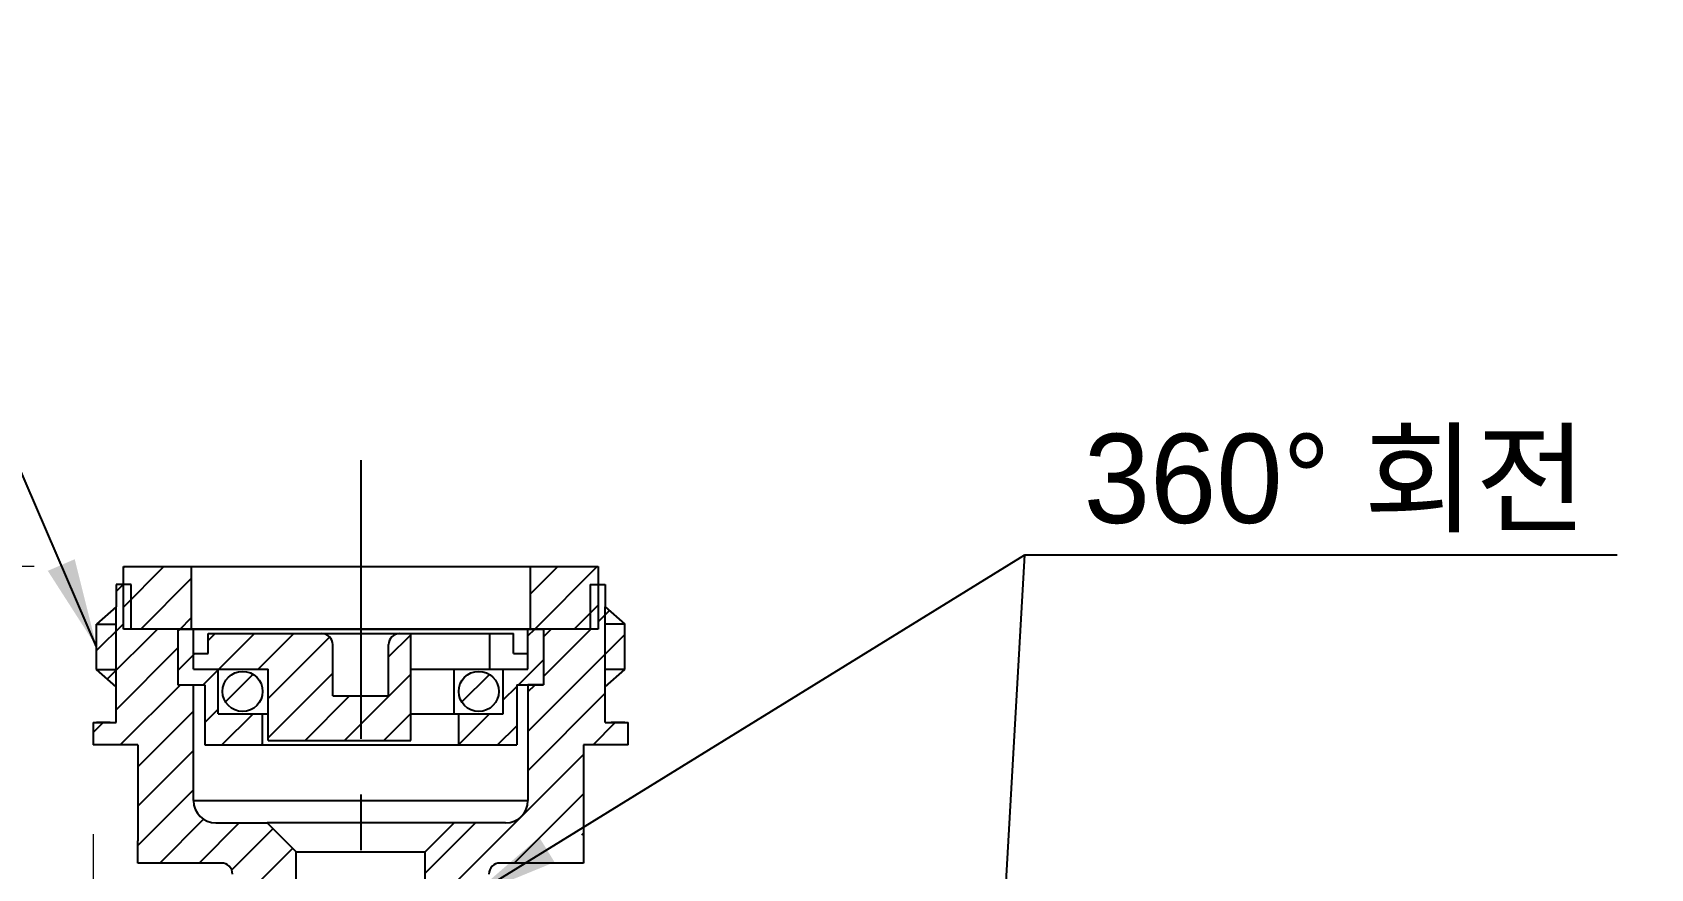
# Model space of a CAD drawing. Extents: x 0 to 434, y 0 to 318.
# Drawn here: x 167.9 to 240.5, y 201.7 to 239.2 of the extents above; entities that cross this region are included whole.
import ezdxf

# ---------------------------------------------------------------- set-up
doc = ezdxf.new("R2010")
doc.units = 0
doc.header["$LTSCALE"] = 10
doc.header["$MEASUREMENT"] = 0
doc.header["$PDMODE"] = 3
doc.header["$PDSIZE"] = -10
doc.linetypes.add('CENTER', pattern=[2, 1.25, -0.25, 0.25, -0.25])
doc.layers.get('0').update_dxf_attribs({"linetype": 'CONTINUOUS'})
doc.layers.get('DEFPOINTS').update_dxf_attribs({"linetype": 'CONTINUOUS'})
doc.layers.add('THIN', color=8, linetype='CONTINUOUS')
doc.layers.add('외형선', color=3, linetype='CONTINUOUS', lineweight=35)
doc.styles.add('Daelim Dimension', font='')
doc.styles.get('Daelim Dimension').set_extended_font_data('나눔고딕')
doc.dimstyles.new('A3', dxfattribs={"dimtxt": 3, "dimasz": 4, "dimexe": 1.25, "dimexo": 0.3, "dimtad": 1, "dimdec": 4, "dimdsep": 46, "dimcen": 0, "dimclrd": 5, "dimclre": 5, "dimclrt": 7, "dimadec": 4, "dimazin": 2, "dimtfac": 1, "dimtdec": 4, "dimtmove": 0, "dimatfit": 3, "dimfxl": 1.25, "dimarcsym": 0})
doc.dimstyles.new('DEFAULT', dxfattribs={"dimscale": 2, "dimtxt": 2, "dimasz": 2, "dimexe": 0, "dimexo": 2, "dimgap": 1, "dimtad": 1, "dimdec": 0, "dimzin": 9, "dimdsep": 46, "dimtxsty": 'Daelim Dimension', "dimcen": 0.5, "dimclrd": 5, "dimclre": 5, "dimclrt": 256, "dimadec": 1, "dimazin": 0, "dimtfac": 1, "dimtdec": 0, "dimtix": 1, "dimtmove": 0, "dimatfit": 3, "dimfxl": 1, "dimtolj": 1, "dimtzin": 1, "dimlwd": 9, "dimlwe": 9, "dimarcsym": 0})
pattern_1 = [(45, (182.605, 215.2069), (-0.88388, 0.88388), [])]

# ---------------------------------------------------------------- blocks, each defined once
blk = doc.blocks.new('*D1')
at = {"layer": 'DEFPOINTS', "color": 0, "ltscale": 6, "transparency": 16777216}
for p in [(148.963, 215.207), (171.955, 215.207), (169.048, 176.513)]:
    blk.add_point(p, dxfattribs=at)
at = {"layer": '외형선', "color": 5, "lineweight": 9, "ltscale": 6, "transparency": 16777216}
for p, q in [((167.955, 215.207), (148.963, 215.207)), ((148.963, 180.513), (148.963, 211.207)), ((165.048, 176.513), (148.963, 176.513))]:
    blk.add_line(p, q, dxfattribs=at)
at = {"layer": '외형선', "color": 5, "ltscale": 6, "transparency": 16777216}
for points in [[(148.296, 211.207), (149.629, 211.207), (148.963, 215.207)], [(148.296, 180.513), (149.629, 180.513), (148.963, 176.513)]]:
    blk.add_solid(points, dxfattribs=at)
at = {"layer": '외형선', "color": 7, "lineweight": 15, "ltscale": 6, "transparency": 16777216, "insert": (144.782, 195.86), "char_height": 4, "attachment_point": 5, "rotation": 90, "style": 'Daelim Dimension'}
blk.add_mtext('\\A1;39', dxfattribs=at)
blk = doc.blocks.new('*D2')
at = {"layer": 'DEFPOINTS', "color": 0, "ltscale": 6, "transparency": 16777216}
for p in [(171.955, 215.207), (129.804, 135.364), (218.736, 135.364)]:
    blk.add_point(p, dxfattribs=at)
at = {"layer": '외형선', "color": 5, "lineweight": 9, "ltscale": 6, "transparency": 16777216}
for p, q in [((167.955, 215.207), (129.804, 215.207)), ((129.804, 211.207), (129.804, 139.364)), ((214.736, 135.364), (129.804, 135.364))]:
    blk.add_line(p, q, dxfattribs=at)
at = {"layer": '외형선', "color": 5, "ltscale": 6, "transparency": 16777216}
for points in [[(129.137, 211.207), (130.471, 211.207), (129.804, 215.207)], [(129.137, 139.364), (130.471, 139.364), (129.804, 135.364)]]:
    blk.add_solid(points, dxfattribs=at)
at = {"layer": '외형선', "color": 7, "lineweight": 15, "ltscale": 6, "transparency": 16777216, "insert": (125.627, 175.285), "char_height": 4, "attachment_point": 5, "rotation": 90, "style": 'Daelim Dimension'}
blk.add_mtext('\\A1;80', dxfattribs=at)
blk = doc.blocks.new('*D3')
at = {"layer": 'DEFPOINTS', "color": 0, "ltscale": 6, "transparency": 16777216}
for p in [(170.605, 207.207), (240.486, 154.001), (240.486, 101.959)]:
    blk.add_point(p, dxfattribs=at)
at = {"layer": '외형선', "color": 5, "lineweight": 9, "ltscale": 6, "transparency": 16777216}
for p, q in [((170.605, 203.207), (170.605, 101.959)), ((240.486, 150.001), (240.486, 101.959)), ((174.605, 101.959), (236.486, 101.959))]:
    blk.add_line(p, q, dxfattribs=at)
at = {"layer": '외형선', "color": 5, "ltscale": 6, "transparency": 16777216}
for points in [[(174.605, 102.626), (174.605, 101.293), (170.605, 101.959)], [(236.486, 102.626), (236.486, 101.293), (240.486, 101.959)]]:
    blk.add_solid(points, dxfattribs=at)
at = {"layer": '외형선', "color": 7, "lineweight": 15, "ltscale": 6, "transparency": 16777216, "insert": (205.546, 106.122), "char_height": 4, "attachment_point": 5, "style": 'Daelim Dimension'}
blk.add_mtext('\\A1;70', dxfattribs=at)

msp = doc.modelspace()

# ---------------------------------------------------------------- hatches: boundary and pattern name
at = {"layer": 'THIN', "ltscale": 0.4}
h = msp.add_hatch(dxfattribs=at)
h.set_pattern_fill('ANSI31', color=2, scale=10, style=0)
h.set_pattern_definition(pattern_1)
h.paths.add_polyline_path([(174.405, 212.407), (175.005, 212.407), (175.005, 215.207), (171.955, 215.207), (171.955, 214.407), (172.305, 214.407), (172.305, 212.407)])
h.paths.add_polyline_path([(172.305, 212.407), (172.305, 214.407), (171.955, 214.407), (171.955, 212.407)])
h.paths.add_polyline_path([(192.905, 212.407), (193.255, 212.407), (193.255, 214.407), (192.905, 214.407)])
h.paths.add_polyline_path([(190.805, 212.407), (192.905, 212.407), (192.905, 214.407), (193.255, 214.407), (193.255, 215.207), (190.205, 215.207), (190.205, 212.407)])
h = msp.add_hatch(dxfattribs=at)
h.set_pattern_fill('ANSI31', color=2, scale=10, style=0)
h.set_pattern_definition([(45, (-305.7345, 1.8914), (-0.8838835, 0.8838835), [])])
h.paths.add_polyline_path([(194.605, 208.207), (193.58, 208.207), (193.58, 209.807), (193.58, 213.407), (193.58, 214.407), (193.255, 214.407), (193.255, 212.407), (190.805, 212.407), (190.805, 209.907), (190.105, 209.907), (190.105, 204.707, -0.414214), (189.105, 203.707), (186.805, 203.707), (185.505, 202.407), (185.505, 193.032, -0.026923), (187.28, 192.722), (187.28, 192.859), (187.205, 192.96), (187.28, 193.025), (187.28, 193.525, -0.167556), (187.365, 193.771), (187.365, 199.407), (187.555, 199.407), (187.555, 201.407), (188.355, 201.407, -0.414214), (188.855, 201.907), (190.252, 201.907), (192.605, 203.215), (192.605, 207.207), (194.605, 207.207)])
h.paths.add_polyline_path([(187.415, 187.933), (187.415, 191.949), (187.28, 192.084), (187.28, 192.722, 0.026923), (185.505, 193.032), (185.505, 176.513), (186.211, 176.513), (186.605, 176.907), (186.605, 180.507), (187.415, 181.317), (187.415, 186.175, -0.171248), (187.105, 187.054, -0.171248)])
edge = h.paths.add_edge_path()
edge.add_line((175.105, 204.707), (175.105, 209.907))
edge.add_line((175.105, 209.907), (174.405, 209.907))
edge.add_line((174.405, 209.907), (174.405, 212.407))
edge.add_line((174.405, 212.407), (172.305, 212.407))
edge.add_line((172.305, 212.407), (171.955, 212.407))
edge.add_line((171.955, 212.407), (171.955, 214.407))
edge.add_line((171.955, 214.407), (171.63, 214.407))
edge.add_line((171.63, 214.407), (171.63, 213.407))
edge.add_line((171.63, 213.407), (171.63, 209.807))
edge.add_line((171.63, 209.807), (171.63, 208.207))
edge.add_line((171.63, 208.207), (170.605, 208.207))
edge.add_line((170.605, 208.207), (170.605, 207.207))
edge.add_line((170.605, 207.207), (172.605, 207.207))
edge.add_line((172.605, 207.207), (172.605, 202.907))
edge.add_spline(control_points=[(172.605, 202.907), (172.605, 202.513), (172.605, 202.169), (172.605, 201.907)], knot_values=[0, 0, 0, 0, 1, 1, 1, 1], degree=3, periodic=0)
edge.add_line((172.605, 201.907), (176.355, 201.907))
edge.add_arc((176.355, 201.407), 0.5, 0, 90, ccw=False)
edge.add_line((176.855, 201.407), (177.655, 201.407))
edge.add_line((177.655, 201.407), (177.655, 199.407))
edge.add_line((177.655, 199.407), (177.845, 199.407))
edge.add_line((177.845, 199.407), (177.845, 193.771))
edge.add_arc((177.53, 193.525), 0.4, 0, 38.04751, ccw=False)
edge.add_line((177.93, 193.525), (177.93, 193.025))
edge.add_line((177.93, 193.025), (178.005, 192.96))
edge.add_line((178.005, 192.96), (177.93, 192.876))
edge.add_line((177.93, 192.876), (177.93, 192.196))
edge.add_arc((183.508, 176.407), 16.745, 103.12558, 109.45626, ccw=False)
edge.add_line((179.705, 192.715), (179.705, 202.407))
edge.add_line((179.705, 202.407), (178.405, 203.707))
edge.add_line((178.405, 203.707), (176.105, 203.707))
edge.add_arc((176.105, 204.707), 1, 180, 270, ccw=False)
h.paths.add_polyline_path([(177.93, 192.196), (177.93, 192.084), (177.795, 191.949), (177.795, 187.933, -0.171248), (178.105, 187.054, -0.171248), (177.795, 186.175), (177.795, 181.317), (178.605, 180.507), (178.605, 176.907), (178.999, 176.513), (179.705, 176.513), (179.705, 192.715, 0.02763)])
h.paths.add_polyline_path([(171.63, 210.593), (170.755, 210.593), (171.63, 209.807)], flags=17)
h.paths.add_polyline_path([(171.63, 212.62), (170.755, 212.62), (170.755, 210.593), (171.63, 210.593)], flags=17)
h.paths.add_polyline_path([(171.63, 213.407), (170.755, 212.62), (171.63, 212.62)], flags=17)
h.paths.add_polyline_path([(193.58, 213.407), (193.58, 212.62), (194.455, 212.62)], flags=17)
h.paths.add_polyline_path([(194.455, 212.62), (193.58, 212.62), (193.58, 210.593), (194.455, 210.593)], flags=17)
h.paths.add_polyline_path([(194.455, 210.593), (193.58, 210.593), (193.58, 209.807)], flags=17)
h = msp.add_hatch(dxfattribs=at)
h.set_pattern_fill('ANSI31', color=2, scale=10, style=0)
h.set_pattern_definition(pattern_1)
h.paths.add_polyline_path([(175.605, 207.207), (178.205, 207.207), (178.205, 208.607), (176.205, 208.607), (176.205, 210.607), (175.105, 210.607), (175.105, 211.307), (175.105, 212.407), (174.405, 212.407), (174.405, 209.907), (175.105, 209.907), (175.605, 209.907)])
h.paths.add_polyline_path([(178.205, 209.607, 1), (176.405, 209.607, 1)])
h.paths.add_polyline_path([(175.105, 211.307), (175.105, 210.607), (176.205, 210.607), (178.455, 210.607), (178.455, 208.607), (178.455, 207.407), (182.605, 207.407), (182.605, 209.407), (181.355, 209.407), (181.355, 211.707, 0.414214), (180.855, 212.207), (175.755, 212.207), (175.755, 211.307)])
h.paths.add_polyline_path([(188.805, 209.607, 1), (187.005, 209.607, 1)])
h.paths.add_polyline_path([(184.355, 212.207, 0.414214), (183.855, 211.707), (183.855, 209.407), (182.605, 209.407), (182.605, 207.407), (184.855, 207.407), (184.855, 208.607), (184.855, 210.607), (184.855, 212.207)])
h.paths.add_polyline_path([(190.105, 209.907), (190.805, 209.907), (190.805, 212.407), (190.105, 212.407), (190.105, 210.607), (189.005, 210.607), (189.005, 208.607), (187.005, 208.607), (187.005, 207.207), (189.605, 207.207), (189.605, 209.907)])

# ---------------------------------------------------------------- linework, layer by layer
at = {"color": 1, "linetype": 'CENTER'}
msp.add_line((182.605, 219.982), (182.605, 163.698), dxfattribs=at)
at = {"ltscale": 0.4}
for p, q in [((171.955, 215.207), (193.255, 215.207)), ((171.955, 212.407), (171.955, 215.207)), ((171.955, 212.407), (171.955, 215.207)), ((175.005, 215.207), (175.005, 212.407)), ((190.205, 215.207), (190.205, 212.407)), ((193.255, 215.207), (193.255, 212.407)), ((193.255, 215.207), (193.255, 212.407)), ((193.255, 212.407), (171.955, 212.407)), ((174.405, 212.407), (190.805, 212.407)), ((186.805, 203.707), (178.405, 203.707)), ((179.705, 176.407), (179.705, 202.407)), ((179.705, 202.407), (185.505, 202.407)), ((185.505, 176.407), (185.505, 202.407))]:
    msp.add_line(p, q, dxfattribs=at)
at = {"color": 7, "linetype": 'Continuous', "lineweight": 25}
for p, q in [((171.63, 214.407), (171.63, 213.407)), ((172.305, 214.407), (171.63, 214.407)), ((172.305, 212.407), (172.305, 214.407)), ((172.305, 212.407), (172.305, 214.407)), ((192.905, 214.407), (192.905, 212.407)), ((192.905, 214.407), (192.905, 212.407)), ((192.905, 214.407), (193.58, 214.407)), ((193.58, 214.407), (193.58, 213.407)), ((171.63, 213.407), (170.755, 212.62)), ((193.58, 213.407), (194.455, 212.62)), ((170.755, 210.593), (170.755, 212.62)), ((174.405, 212.407), (172.305, 212.407)), ((192.905, 212.407), (190.805, 212.407)), ((194.455, 210.593), (194.455, 212.62)), ((171.63, 209.807), (170.755, 210.593)), ((193.58, 209.807), (194.455, 210.593)), ((175.105, 204.707), (175.105, 209.907)), ((190.105, 209.907), (190.105, 204.707)), ((171.63, 208.207), (171.63, 209.807)), ((193.58, 208.207), (193.58, 209.807)), ((170.605, 208.207), (170.605, 207.207)), ((170.605, 208.207), (171.63, 208.207)), ((171.371, 208.207), (170.755, 208.207)), ((193.58, 208.207), (194.605, 208.207)), ((194.455, 208.207), (193.839, 208.207)), ((194.605, 207.207), (194.605, 208.207)), ((172.605, 207.207), (170.605, 207.207)), ((172.605, 207.207), (171.105, 207.207)), ((172.605, 207.207), (172.605, 202.907)), ((192.605, 207.207), (192.605, 202.907)), ((194.105, 207.207), (192.605, 207.207)), ((194.605, 207.207), (192.605, 207.207)), ((176.105, 203.707), (178.405, 203.707)), ((178.405, 203.707), (179.705, 202.407)), ((186.805, 203.707), (185.505, 202.407)), ((189.105, 203.707), (186.805, 203.707)), ((176.355, 201.907), (172.605, 201.907)), ((192.605, 201.907), (188.855, 201.907))]:
    msp.add_line(p, q, dxfattribs=at)
for p, q in [((174.405, 212.407), (190.805, 212.407)), ((174.405, 212.407), (174.405, 209.907)), ((175.105, 210.607), (175.105, 212.407)), ((175.755, 212.407), (182.605, 212.407)), ((175.755, 212.207), (189.455, 212.207)), ((175.755, 211.307), (175.755, 212.207)), ((184.855, 207.407), (184.855, 212.207)), ((188.405, 210.607), (188.405, 212.207)), ((189.455, 211.307), (189.455, 212.207)), ((190.105, 210.607), (190.105, 212.407)), ((190.805, 212.407), (190.805, 209.907)), ((175.105, 211.307), (175.755, 211.307)), ((181.355, 209.407), (181.355, 211.707)), ((183.855, 209.407), (183.855, 211.707)), ((189.455, 211.307), (190.105, 211.307)), ((175.105, 210.607), (178.455, 210.607)), ((176.205, 208.607), (176.205, 210.607)), ((178.455, 207.407), (178.455, 210.607)), ((184.855, 210.607), (190.105, 210.607)), ((186.805, 208.607), (186.805, 210.607)), ((189.005, 208.607), (189.005, 210.607)), ((174.405, 209.907), (175.605, 209.907)), ((175.605, 209.907), (175.605, 207.207)), ((189.605, 209.907), (189.605, 207.207)), ((189.605, 209.907), (190.805, 209.907)), ((181.355, 209.407), (183.855, 209.407)), ((176.205, 208.607), (178.455, 208.607)), ((178.205, 207.207), (178.205, 208.607)), ((184.855, 208.607), (189.005, 208.607)), ((187.005, 207.207), (187.005, 208.607)), ((175.605, 207.207), (189.605, 207.207)), ((178.455, 207.407), (184.855, 207.407))]:
    msp.add_line(p, q)
at = {"linetype": 'Continuous', "lineweight": 25}
for p, q in [((174.405, 212.407), (174.405, 209.907)), ((190.805, 212.407), (190.805, 209.907)), ((174.405, 209.907), (175.105, 209.907)), ((190.805, 209.907), (190.105, 209.907))]:
    msp.add_line(p, q, dxfattribs=at)
for centre in [(177.305, 209.607), (187.905, 209.607)]:
    msp.add_circle(centre, 0.9)
for centre, start, end in [((180.855, 211.707), 0, 90), ((184.355, 211.707), 90, 180)]:
    msp.add_arc(centre, 0.5, start, end)
at = {"color": 7, "linetype": 'Continuous', "lineweight": 25}
for centre, radius, start, end in [((176.105, 204.707), 1, 180, 270), ((189.105, 204.707), 1, 270, 0), ((176.355, 201.407), 0.5, 0, 90), ((188.855, 201.407), 0.5, 90, 180)]:
    msp.add_arc(centre, radius, start, end, dxfattribs=at)
msp.add_open_spline([(172.605, 201.907), (172.605, 202.169), (172.605, 202.513), (172.605, 202.907)], degree=3, dxfattribs=at)
msp.add_open_spline([(192.605, 202.907), (192.605, 202.71), (192.605, 202.524), (192.605, 202.187), (192.605, 202.036), (192.605, 201.907)], degree=3, knots=[0, 0, 0, 0, 0.5, 0.5, 1, 1, 1, 1], dxfattribs=at)
at = {"layer": 'THIN', "ltscale": 0.4}
for p, q in [((171.63, 209.807), (171.63, 213.407)), ((193.58, 209.807), (193.58, 213.407)), ((170.755, 212.62), (171.63, 212.62)), ((194.455, 212.62), (193.58, 212.62)), ((170.755, 210.593), (171.63, 210.593)), ((194.455, 210.593), (193.58, 210.593)), ((175.105, 204.707), (190.105, 204.707))]:
    msp.add_line(p, q, dxfattribs=at)

# ---------------------------------------------------------------- texts
at = {"layer": '외형선', "color": 7, "lineweight": 15, "ltscale": 6, "insert": (226.343, 218.954), "char_height": 4, "attachment_point": 5, "style": 'Daelim Dimension'}
msp.add_mtext('\\A1;360%%D 회전', dxfattribs=at)

# ---------------------------------------------------------------- dimensions: what is measured, and where the dimension line sits
at = {"layer": '외형선', "color": 5, "lineweight": 15, "ltscale": 6}
for base, p1, p2, picture, middle in [((129.804, 135.364), (171.955, 215.207), (218.736, 135.364), '*D2', (125.627, 175.285)), ((148.963, 215.207), (169.048, 176.513), (171.955, 215.207), '*D1', (144.782, 195.86))]:
    dim = msp.add_linear_dim(base=base, p1=p1, p2=p2, angle=90, dimstyle='DEFAULT', override={"dimclrt": 7}, dxfattribs=at)
    dim.commit()
    dim.dimension.update_dxf_attribs({"geometry": picture, "text_midpoint": middle})
dim = msp.add_linear_dim(base=(240.486, 101.959), p1=(170.605, 207.207), p2=(240.486, 154.001), dimstyle='DEFAULT', override={"dimclrt": 7}, dxfattribs=at)
dim.commit()
dim.dimension.update_dxf_attribs({"geometry": '*D3', "text_midpoint": (205.546, 106.122)})

# ---------------------------------------------------------------- leaders
at = {"color": 0}
for points in [[(170.755, 211.607), (158.849, 239.179), (127.673, 239.179)], [(187.555, 200.407), (212.408, 215.731), (238.982, 215.731)], [(210.514, 182.913), (212.408, 215.731), (236.191, 215.731)]]:
    msp.add_leader(points, dimstyle='A3', dxfattribs=at)

doc.saveas('drawing.dxf')
